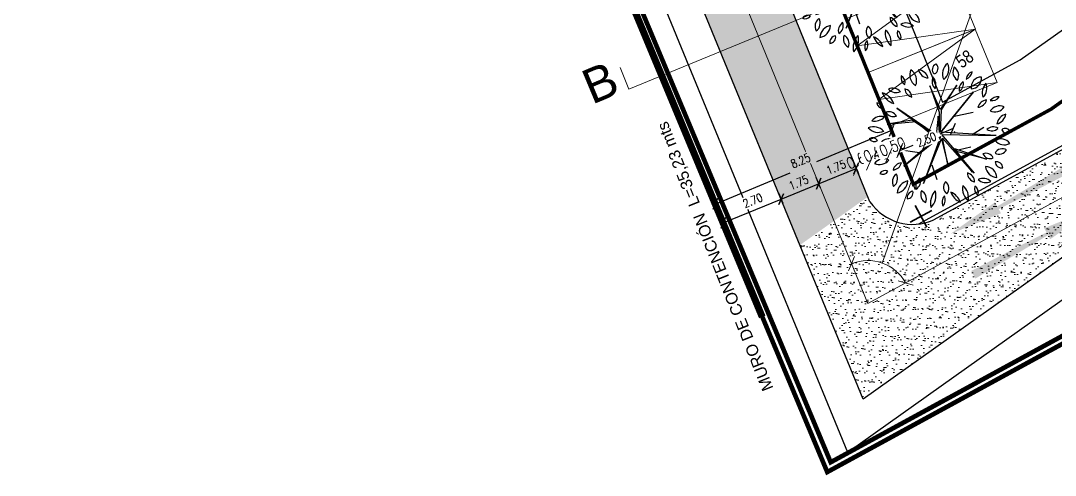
# Model space of a CAD drawing. Header units: metres. Extents: x 12 to 777, y -493 to 333.
# Drawn here: x 416.48 to 461.14, y -387.4 to -367.78 of the extents above; entities that cross this region are included whole.
import ezdxf
from ezdxf.enums import TextEntityAlignment as Align

# ---------------------------------------------------------------- set-up
doc = ezdxf.new("R2010")
doc.units = ezdxf.units.M
doc.header["$LTSCALE"] = 5
doc.header["$MEASUREMENT"] = 0
doc.linetypes.add('HIDDEN', pattern=[0.375, 0.25, -0.125])
doc.linetypes.add('PHANTOM2', pattern=[1.25, 0.625, -0.125, 0.125, -0.125, 0.125, -0.125])
doc.layers.get('0').update_dxf_attribs({"color": 30})
for name, color, linetype, lineweight in [('A-ANNO-DIMS', 3, 'Continuous', 18), ('A-ANNO-TEXT', 3, 'Continuous', 18), ('A-ELEV-MBE1', 7, 'Continuous', 35), ('A-ELEV-OVHD', 3, 'HIDDEN', 18), ('G-ANNO-SYMB', 3, 'Continuous', 18), ('G-PLAN-OTLN', 7, 'Continuous', 35), ('U-ANNO-PATT', 8, 'Continuous', 18), ('U-ANNO-SYMB', 3, 'Continuous', 18), ('U-CURB', 4, 'Continuous', 25), ('U-PARK-MNR', 255, 'Continuous', 13), ('U-PROP-NEW', 1, 'PHANTOM2', 50)]:
    doc.layers.add(name, color=color, linetype=linetype, lineweight=lineweight)
for name, color, linetype in [('U-BLDG', 7, 'Continuous'), ('U-PROP', 1, 'Continuous'), ('U-STRT', 4, 'Continuous'), ('U-VEGE', 70, 'Continuous')]:
    doc.layers.add(name, color=color, linetype=linetype)
doc.styles.add('E-ARIAL', font='arial.ttf')
doc.styles.add('E-ROMANS', font='romans.shx', dxfattribs={"width": 0.8})
doc.dimstyles.new('E-0200_TICK_18', dxfattribs={"dimscale": 0.001, "dimtxt": 360, "dimasz": 360, "dimexe": 180, "dimexo": 120, "dimgap": 180, "dimtad": 0, "dimzin": 0, "dimdsep": 46, "dimtxsty": 'E-ROMANS', "dimblk": 'OBLIQUE', "dimcen": 180, "dimclrd": 256, "dimclre": 256, "dimclrt": 256, "dimadec": 0, "dimazin": 0, "dimtfac": 1, "dimtmove": 1, "dimatfit": 3, "dimldrblk": 'OPEN90', "dimfxl": 1, "dimtfill": 1, "dimtolj": 1, "dimtzin": 0, "dimarcsym": 0})
doc.dimstyles.new('E-0200_TICK_24', dxfattribs={"dimscale": 0.001, "dimtxt": 480, "dimasz": 480, "dimexe": 240, "dimexo": 120, "dimgap": 240, "dimtad": 0, "dimzin": 0, "dimdsep": 46, "dimtxsty": 'E-ROMANS', "dimblk": 'OBLIQUE', "dimcen": 240, "dimclrd": 256, "dimclre": 256, "dimclrt": 256, "dimadec": 0, "dimazin": 0, "dimtfac": 1, "dimtmove": 1, "dimatfit": 3, "dimldrblk": 'OPEN90', "dimfxl": 1, "dimtfill": 1, "dimtolj": 1, "dimtzin": 0, "dimlwd": -1, "dimarcsym": 0})
pattern_1 = [(72.91278, (-378.0921, 531.776), (-0.29663709, 0.38959949), [0, -0.38608, 0, -0.4318, 0, -0.41275]), (42.91278, (-378.0921, 531.776), (-0.0490128, 0.84469353), [0, -0.20828, 0, -0.34798, 0, -0.13335]), (2.91278, (-378.34673, 531.595), (0.64382484, 0.45952211), [0, -0.127, 0, -0.4572, 0, -0.5969]), (352.91278, (-378.3467, 531.595), (0.4931181, 0.6241398), [0, -0.0635, 0, -0.29972, 0, -0.3429])]

# ---------------------------------------------------------------- blocks, each defined once
blk = doc.blocks.new('_Oblique')
at = {"color": 0, "linetype": 'ByBlock', "lineweight": -2}
blk.add_line((-0.5, -0.5), (0.5, 0.5), dxfattribs=at)
blk = doc.blocks.new('*D287')
at = {"layer": 'A-ANNO-DIMS', "lineweight": -2, "transparency": 16777216}
for p, q in [((449.194, -375.205), (449.376, -375.65)), ((446.805, -376.509), (449.308, -375.483)), ((446.691, -376.231), (446.873, -376.676))]:
    blk.add_line(p, q, dxfattribs=at)
at = {"layer": 'A-ANNO-DIMS', "lineweight": -2, "transparency": 16777216, "xscale": 0.36, "yscale": 0.36, "zscale": 0.36}
for p, rotation in [((449.308, -375.483), 22.29253528392144), ((446.805, -376.509), 202.2925352839214)]:
    blk.add_blockref('_Oblique', p, dxfattribs=dict(at, rotation=rotation))
at = {"layer": 'A-ANNO-DIMS', "transparency": 16777216, "insert": (448.081, -375.541), "char_height": 0.36, "attachment_point": 5, "rotation": 22.2925, "style": 'E-ROMANS', "bg_fill": 3, "box_fill_scale": 1.25, "bg_fill_color": 256, "bg_fill_true_color": 13158600, "bg_fill_transparency": 0}
blk.add_mtext('\\A1;2.70', dxfattribs=at)
blk = doc.blocks.new('_Open90')
at = {"color": 0, "linetype": 'ByBlock', "lineweight": -2}
for p, q in [((0, 0), (-1, 0)), ((-0.5, 0.5), (0, 0)), ((0, 0), (-0.5, -0.5))]:
    blk.add_line(p, q, dxfattribs=at)
blk = doc.blocks.new('*D288')
at = {"layer": 'A-ANNO-DIMS', "lineweight": -2, "transparency": 16777216}
for p, q in [((453.092, -373.824), (453.037, -373.692)), ((452.474, -373.952), (452.646, -374.372))]:
    blk.add_line(p, q, dxfattribs=at)
at = {"layer": 'A-ANNO-DIMS', "transparency": 16777216}
blk.add_line((452.555, -374.15), (453.128, -373.914), dxfattribs=at)
at = {"layer": 'A-ANNO-DIMS', "transparency": 16777216, "insert": (452.691, -373.756), "char_height": 0.48, "attachment_point": 5, "rotation": 22.3185, "style": 'E-ROMANS', "bg_fill": 3, "box_fill_scale": 1.25, "bg_fill_color": 256, "bg_fill_true_color": 13158600, "bg_fill_transparency": 0}
blk.add_mtext('\\A1;0.62', dxfattribs=at)
at = {"layer": 'A-ANNO-DIMS', "transparency": 16777216, "xscale": 0.48, "yscale": 0.48, "zscale": 0.48}
for p, rotation in [((452.555, -374.15), 202.3185148559842), ((453.128, -373.914), 22.31851485598422)]:
    blk.add_blockref('_Oblique', p, dxfattribs=dict(at, rotation=rotation))
blk = doc.blocks.new('*D289')
at = {"layer": 'A-ANNO-DIMS', "lineweight": -2, "transparency": 16777216}
for p, q in [((453.926, -373.485), (453.87, -373.35)), ((453.092, -373.824), (453.037, -373.692))]:
    blk.add_line(p, q, dxfattribs=at)
at = {"layer": 'A-ANNO-DIMS', "transparency": 16777216}
blk.add_line((453.128, -373.914), (453.962, -373.572), dxfattribs=at)
at = {"layer": 'A-ANNO-DIMS', "transparency": 16777216, "insert": (453.426, -373.454), "char_height": 0.48, "attachment_point": 5, "rotation": 22.3185, "style": 'E-ROMANS', "bg_fill": 3, "box_fill_scale": 1.25, "bg_fill_color": 256, "bg_fill_true_color": 13158600, "bg_fill_transparency": 0}
blk.add_mtext('\\A1;0.90', dxfattribs=at)
at = {"layer": 'A-ANNO-DIMS', "transparency": 16777216, "xscale": 0.48, "yscale": 0.48, "zscale": 0.48}
for p, rotation in [((453.962, -373.572), 22.31851485598422), ((453.128, -373.914), 202.3185148559842)]:
    blk.add_blockref('_Oblique', p, dxfattribs=dict(at, rotation=rotation))
blk = doc.blocks.new('*D290')
at = {"layer": 'A-ANNO-DIMS', "lineweight": -2, "transparency": 16777216}
for p, q in [((454.076, -372.525), (450.84, -373.873)), ((454.03, -372.415), (454.007, -372.359)), ((446.461, -375.696), (449.697, -374.349)), ((446.414, -375.585), (446.391, -375.53))]:
    blk.add_line(p, q, dxfattribs=at)
at = {"layer": 'A-ANNO-DIMS', "lineweight": -2, "transparency": 16777216, "xscale": 0.36, "yscale": 0.36, "zscale": 0.36}
for p, rotation in [((454.076, -372.525), 22.60461636751539), ((446.461, -375.696), 202.6046163675154)]:
    blk.add_blockref('_Oblique', p, dxfattribs=dict(at, rotation=rotation))
at = {"layer": 'A-ANNO-DIMS', "transparency": 16777216, "insert": (450.148, -373.822), "char_height": 0.36, "attachment_point": 5, "rotation": 22.6046, "style": 'E-ROMANS', "bg_fill": 3, "box_fill_scale": 1.25, "bg_fill_color": 256, "bg_fill_true_color": 13158600, "bg_fill_transparency": 0}
blk.add_mtext('\\A1;8.25', dxfattribs=at)
blk = doc.blocks.new('arbolito')
at = {"linetype": 'ByBlock'}
for p, q in [((-436.249, -26.412), (-435.853, -26.871)), ((-435.889, -26.898), (-436.249, -26.412)), ((-435.926, -26.331), (-435.853, -27.236)), ((-435.826, -27.173), (-435.908, -26.367)), ((-435.908, -26.367), (-435.889, -26.898)), ((-435.391, -26.895), (-435.313, -26.633)), ((-436.632, -26.654), (-435.862, -27.279)), ((-435.853, -27.236), (-436.632, -26.654)), ((-435.853, -26.871), (-436.146, -26.753)), ((-435.63, -26.735), (-435.826, -27.173)), ((-435.808, -27.218), (-435.075, -26.711)), ((-435.075, -26.711), (-435.799, -27.173)), ((-435.799, -27.173), (-435.63, -26.735)), ((-436.294, -26.922), (-436.541, -26.907)), ((-434.969, -27.164), (-435.808, -27.218)), ((-435.726, -27.236), (-434.969, -27.164)), ((-436.756, -27.529), (-435.853, -27.279)), ((-435.862, -27.279), (-436.756, -27.529)), ((-436.2, -27.381), (-436.541, -27.236)), ((-435.853, -27.279), (-436.104, -27.599)), ((-436.043, -27.589), (-435.835, -27.288)), ((-435.986, -27.538), (-435.763, -27.288)), ((-435.835, -27.288), (-435.986, -27.538)), ((-435.763, -27.288), (-435.467, -28.084)), ((-435.754, -27.245), (-435.566, -27.752)), ((-435.467, -28.084), (-435.754, -27.245)), ((-435.612, -27.692), (-435.726, -27.236)), ((-435.337, -27.197), (-435.035, -27.484)), ((-436.104, -27.599), (-436.578, -27.798)), ((-436.578, -27.798), (-436.086, -27.617)), ((-436.182, -28.066), (-436.043, -27.589)), ((-436.086, -27.617), (-436.182, -28.066)), ((-435.165, -27.952), (-435.612, -27.692)), ((-435.566, -27.752), (-435.165, -27.952))]:
    blk.add_line(p, q, dxfattribs=at)
for centre, radius, start, end in [((-436.023, -26.144), 0.215, 149.4737, 231.7586), ((-436.341, -26.204), 0.215, 329.4737, 51.7586), ((-435.875, -25.996), 0.21, 192.306, 259.6849), ((-436.118, -26.248), 0.21, 12.306, 79.6849), ((-435.672, -26.087), 0.135, 125.4093, 202.7101), ((-435.875, -26.029), 0.135, 305.4093, 22.7101), ((-435.345, -26.2), 0.293, 133.8117, 194.3077), ((-435.832, -26.061), 0.293, 313.8117, 14.3077), ((-435.138, -26.142), 0.294, 163.4642, 212.7906), ((-435.668, -26.217), 0.294, 343.4642, 32.7906), ((-436.296, -26.179), 0.116, 146.8151, 244.0193), ((-436.444, -26.22), 0.116, 326.8151, 64.0193), ((-435.696, -26.299), 0.171, 145.5248, 220.8327), ((-435.967, -26.314), 0.171, 325.5248, 40.8327), ((-435.083, -26.347), 0.173, 104.1004, 168.465), ((-435.295, -26.145), 0.173, 284.1004, 348.465), ((-436.542, -26.387), 0.211, 183.3189, 263.1904), ((-436.777, -26.609), 0.211, 3.3189, 83.1904), ((-436.569, -26.476), 0.15, 25.4537, 116.6852), ((-436.501, -26.277), 0.15, 205.4537, 296.6852), ((-436.217, -26.387), 0.143, 168.8066, 257.6391), ((-436.389, -26.499), 0.143, 348.8066, 77.6391), ((-435.275, -26.462), 0.148, 103.8914, 198.9039), ((-435.45, -26.366), 0.148, 283.8914, 18.9039), ((-434.886, -26.582), 0.303, 100.3005, 160.4476), ((-435.226, -26.182), 0.303, 280.3005, 340.4476), ((-434.823, -26.55), 0.165, 122.5817, 207.18), ((-435.058, -26.486), 0.165, 302.5817, 27.18), ((-436.782, -26.589), 0.0949, 163.4933, 274.4697), ((-436.866, -26.656), 0.0949, 343.4933, 94.4697), ((-434.737, -26.754), 0.115, 59.9815, 155.6676), ((-436.839, -27.021), 0.218, 69.7201, 135.6489), ((-436.919, -26.664), 0.218, 249.7201, 315.6489), ((-436.711, -26.902), 0.163, 22.5723, 98.3335), ((-436.584, -26.679), 0.163, 202.5723, 278.3335), ((-434.923, -26.877), 0.171, 86.0282, 161.3698), ((-435.073, -26.652), 0.171, 266.0282, 341.3698), ((-434.694, -27.059), 0.236, 64.7353, 140.5781), ((-434.784, -26.607), 0.115, 239.9815, 335.6676), ((-436.974, -27.183), 0.206, 30.9482, 110.5784), ((-436.87, -26.884), 0.206, 210.9482, 290.5784), ((-434.776, -26.695), 0.236, 244.7353, 320.5781), ((-434.61, -27.148), 0.17, 90.2529, 173.5221), ((-434.779, -26.959), 0.17, 270.2529, 353.5221), ((-437.024, -27.341), 0.162, 44.2577, 108.5927), ((-436.96, -27.074), 0.162, 224.2577, 288.5927), ((-437.069, -27.289), 0.238, 280.8762, 345.4479), ((-436.794, -27.582), 0.238, 100.8762, 165.4479), ((-436.748, -27.413), 0.18, 60.5095, 129.292), ((-436.773, -27.117), 0.18, 240.5095, 309.292), ((-434.859, -27.365), 0.167, 58.8748, 131.2135), ((-434.883, -27.096), 0.167, 238.8748, 311.2135), ((-434.642, -27.363), 0.115, 28.1981, 112.1918), ((-434.584, -27.202), 0.115, 208.1981, 292.1918), ((-436.859, -27.751), 0.187, 54.9745, 151.3792), ((-434.753, -27.613), 0.209, 29.1952, 106.7189), ((-434.63, -27.311), 0.209, 209.1952, 286.7189), ((-436.916, -27.508), 0.187, 234.9745, 331.3792), ((-436.703, -27.623), 0.161, 267.1724, 337.2365), ((-436.563, -27.845), 0.161, 87.1724, 157.2365), ((-435.039, -27.828), 0.166, 28.8072, 103.9199), ((-434.934, -27.588), 0.166, 208.8072, 283.9199), ((-434.707, -27.793), 0.194, 71.3712, 141.7535), ((-434.797, -27.49), 0.194, 251.3712, 321.7535), ((-436.827, -27.932), 0.15, 71.8192, 140.0818), ((-436.896, -27.693), 0.15, 251.8192, 320.0818), ((-436.575, -28.018), 0.167, 113.4753, 203.456), ((-436.795, -27.931), 0.167, 293.4753, 23.456), ((-435.095, -28.124), 0.249, 6.5487, 76.8911), ((-434.791, -27.853), 0.249, 186.5487, 256.8911), ((-434.858, -27.921), 0.109, 359.2557, 87.6287), ((-434.745, -27.814), 0.109, 179.2557, 267.6287), ((-436.677, -27.983), 0.229, 271.6328, 352.0268), ((-436.444, -28.243), 0.229, 91.6328, 172.0268), ((-436.113, -28.141), 0.206, 122.8873, 186.7253), ((-436.429, -27.993), 0.206, 302.8873, 6.7253), ((-435.664, -28.174), 0.162, 148.7877, 221.5977), ((-435.923, -28.197), 0.162, 328.7877, 41.5977), ((-435.23, -27.991), 0.151, 173.65, 254.6514), ((-435.42, -28.12), 0.151, 353.65, 74.6514), ((-435.137, -28.289), 0.207, 38.6962, 106.2415), ((-435.033, -27.96), 0.207, 218.6962, 286.2415), ((-436.394, -28.297), 0.106, 76.5419, 193.4774), ((-436.472, -28.219), 0.106, 256.5419, 13.4774), ((-436.054, -28.27), 0.195, 159.117, 230.3606), ((-436.361, -28.35), 0.195, 339.117, 50.3606), ((-435.852, -28.415), 0.233, 122.117, 201.7275), ((-436.193, -28.304), 0.233, 302.117, 21.7275), ((-435.723, -28.466), 0.181, 5.3196, 80.419), ((-435.512, -28.27), 0.181, 185.3196, 260.419), ((-435.166, -28.264), 0.317, 165.2071, 218.3217), ((-435.722, -28.38), 0.317, 345.2071, 38.3217), ((-435.143, -28.26), 0.138, 156.7754, 231.288), ((-435.356, -28.314), 0.138, 336.7754, 51.288), ((-435.746, -28.448), 0.134, 129.7475, 206.0709), ((-435.952, -28.404), 0.134, 309.7475, 26.0709)]:
    blk.add_arc(centre, radius, start, end, dxfattribs=at)
blk = doc.blocks.new('*D302')
at = {"layer": 'A-ANNO-DIMS', "lineweight": -2, "transparency": 16777216}
for p, q in [((450.81, -374.539), (450.993, -374.985)), ((449.193, -375.203), (449.376, -375.649)), ((449.308, -375.482), (450.925, -374.818))]:
    blk.add_line(p, q, dxfattribs=at)
at = {"layer": 'A-ANNO-DIMS', "transparency": 16777216, "insert": (450.061, -374.766), "char_height": 0.36, "attachment_point": 5, "rotation": 22.3193, "style": 'E-ROMANS', "bg_fill": 3, "box_fill_scale": 1.25, "bg_fill_color": 256, "bg_fill_true_color": 13158600, "bg_fill_transparency": 0}
blk.add_mtext('\\A1;1.75', dxfattribs=at)
at = {"layer": 'A-ANNO-DIMS', "lineweight": -2, "transparency": 16777216, "xscale": 0.36, "yscale": 0.36, "zscale": 0.36}
for p, rotation in [((450.925, -374.818), 22.31925002151875), ((449.308, -375.482), 202.3192500215187)]:
    blk.add_blockref('_Oblique', p, dxfattribs=dict(at, rotation=rotation))
blk = doc.blocks.new('*D303')
at = {"layer": 'A-ANNO-DIMS', "lineweight": -2, "transparency": 16777216}
for p, q in [((450.925, -374.818), (452.542, -374.155)), ((452.427, -373.875), (452.61, -374.321)), ((450.81, -374.539), (450.993, -374.985))]:
    blk.add_line(p, q, dxfattribs=at)
at = {"layer": 'A-ANNO-DIMS', "transparency": 16777216, "insert": (451.678, -374.102), "char_height": 0.36, "attachment_point": 5, "rotation": 22.3193, "style": 'E-ROMANS', "bg_fill": 3, "box_fill_scale": 1.25, "bg_fill_color": 256, "bg_fill_true_color": 13158600, "bg_fill_transparency": 0}
blk.add_mtext('\\A1;1.75', dxfattribs=at)
at = {"layer": 'A-ANNO-DIMS', "lineweight": -2, "transparency": 16777216, "xscale": 0.36, "yscale": 0.36, "zscale": 0.36}
for p, rotation in [((452.542, -374.155), 22.31925002152477), ((450.925, -374.818), 202.3192500215248)]:
    blk.add_blockref('_Oblique', p, dxfattribs=dict(at, rotation=rotation))
blk = doc.blocks.new('*D373')
at = {"layer": 'A-ANNO-DIMS', "lineweight": -2, "transparency": 16777216}
for p, q in [((453.926, -373.485), (453.872, -373.353)), ((454.39, -373.297), (454.335, -373.163))]:
    blk.add_line(p, q, dxfattribs=at)
at = {"layer": 'A-ANNO-DIMS', "transparency": 16777216}
blk.add_line((453.963, -373.575), (454.426, -373.385), dxfattribs=at)
at = {"layer": 'A-ANNO-DIMS', "transparency": 16777216, "insert": (454.112, -373.22), "char_height": 0.48, "attachment_point": 5, "rotation": 22.3185, "style": 'E-ROMANS', "bg_fill": 3, "box_fill_scale": 1.25, "bg_fill_color": 256, "bg_fill_true_color": 13158600, "bg_fill_transparency": 0}
blk.add_mtext('\\A1;0.50', dxfattribs=at)
at = {"layer": 'A-ANNO-DIMS', "transparency": 16777216, "xscale": 0.48, "yscale": 0.48, "zscale": 0.48}
for p, rotation in [((453.963, -373.575), 202.3185148559842), ((454.426, -373.385), 22.31851485598422)]:
    blk.add_blockref('_Oblique', p, dxfattribs=dict(at, rotation=rotation))
blk = doc.blocks.new('*D388')
at = {"layer": 'A-ANNO-DIMS', "lineweight": -2, "transparency": 16777216}
for p, q in [((456.737, -372.436), (456.154, -372.676)), ((456.783, -372.547), (456.806, -372.603)), ((454.425, -373.385), (455.009, -373.146)), ((454.471, -373.496), (454.494, -373.552))]:
    blk.add_line(p, q, dxfattribs=at)
at = {"layer": 'A-ANNO-DIMS', "lineweight": -2, "transparency": 16777216, "xscale": 0.36, "yscale": 0.36, "zscale": 0.36}
for p, rotation in [((456.737, -372.436), 22.31851485597429), ((454.425, -373.385), 202.3185148559743)]:
    blk.add_blockref('_Oblique', p, dxfattribs=dict(at, rotation=rotation))
at = {"layer": 'A-ANNO-DIMS', "transparency": 16777216, "insert": (455.581, -372.911), "char_height": 0.36, "attachment_point": 5, "rotation": 22.3185, "style": 'E-ROMANS', "bg_fill": 3, "box_fill_scale": 1.25, "bg_fill_color": 256, "bg_fill_true_color": 13158600, "bg_fill_transparency": 0}
blk.add_mtext('\\A1;2.50', dxfattribs=at)
blk = doc.blocks.new('ESTACIONAMIENTO')
blk.add_lwpolyline([(-2.5, -5), (0, -5), (0, 0), (-2.5, 0)], close=True)
blk.add_lwpolyline([(-2.5, -5), (-1.25, 0), (0, -5)])
blk = doc.blocks.new('*D583')
at = {"layer": 'A-ANNO-DIMS', "transparency": 16777216}
blk.add_line((453.67, -378.239), (474.69, -319.139), dxfattribs=at)
blk.add_arc((453.047, -379.991), 1.859, 28.5957, 112.2468, dxfattribs=at)
at = {"layer": 'A-ANNO-DIMS', "transparency": 16777216, "xscale": 0.48, "yscale": 0.48, "zscale": 0.48}
for p, rotation in [((452.343, -378.27), 202.2467980914965), ((454.679, -379.101), 298.5957351368862)]:
    blk.add_blockref('_Oblique', p, dxfattribs=dict(at, rotation=rotation))
at = {"layer": 'A-ANNO-DIMS', "transparency": 16777216, "insert": (474.866, -318.644), "char_height": 0.48, "attachment_point": 5, "rotation": 340.4213, "style": 'E-ROMANS', "bg_fill": 3, "box_fill_scale": 1.25, "bg_fill_color": 256, "bg_fill_true_color": 13158600, "bg_fill_transparency": 0}
blk.add_mtext('\\A1;83,65º', dxfattribs=at)

msp = doc.modelspace()

# ---------------------------------------------------------------- hatches: boundary and pattern name
at = {"layer": 'G-ANNO-SYMB', "linetype": 'Continuous'}
for points in [[(449.035, -368.037), (449.224, -367.959), (449.623, -369.098), (449.995, -370.106), (450.469, -371.39), (450.818, -371.251), (449.351, -367.91), (449.539, -367.837), (448.42, -365.754)], [(458.801, -376.091), (458.7, -375.912), (459.781, -375.375), (460.734, -374.879), (461.949, -374.249), (461.768, -373.92), (458.636, -375.793), (458.539, -375.616), (456.612, -376.986)], [(460.662, -376.739), (460.764, -376.918), (459.683, -377.455), (458.73, -377.951), (457.514, -378.581), (457.696, -378.91), (460.828, -377.037), (460.924, -377.214), (462.851, -375.844)]]:
    msp.add_hatch(color=256, dxfattribs=at).paths.add_polyline_path(points)

# ---------------------------------------------------------------- linework, layer by layer
at = {"layer": 'A-ELEV-MBE1', "color": 6}
for p, q in [((454.878, -376.479), (455.806, -375.973)), ((455.595, -376.691), (455.089, -375.762))]:
    msp.add_line(p, q, dxfattribs=at)
at = {"layer": 'A-ELEV-OVHD', "color": 4, "ltscale": 100}
msp.add_lwpolyline([(518.052, -335.605, -0.013411), (518.052, -335.605), (518.052, -335.605, 0.02683), (518.052, -335.605), (464.096, -373.968), (453.047, -379.991), (428.958, -321.101), (421.681, -303.189), (528.319, -227.369, -0.016714), (529.629, -226.502), (590.796, -195.443)], format="xyb", dxfattribs=at)
at = {"layer": 'U-ANNO-SYMB', "ltscale": 5}
msp.add_lwpolyline([(442.351, -369.806), (442.731, -370.731), (460.984, -363.227), (460.604, -362.303)], dxfattribs=at)
at = {"layer": 'U-BLDG', "ltscale": 0.4, "flags": 128}
msp.add_lwpolyline([(471.705, -303.205), (459.536, -286.09), (430.174, -306.966), (434.993, -318.842), (447.527, -309.93), (453.898, -318.891), (439.241, -329.312), (456.279, -371.302), (459.631, -369.475), (461.047, -368.466), (483.258, -352.675)], dxfattribs=at)
at = {"layer": 'U-CURB'}
for points in [[(519.44, -340.723), (503.624, -349.851), (503.624, -349.851), (452.184, -386.425), (431.168, -335.298)], [(463.488, -372.056), (455.232, -376.557)]]:
    msp.add_lwpolyline(points, dxfattribs=at)
msp.add_lwpolyline([(525.614, -339.373), (505.514, -350.96, 0.030688), (505.514, -350.96), (465.04, -379.738, -0.029754), (464.636, -379.99), (451.298, -387.262)], format="xyb", dxfattribs=at)
at = {"layer": 'U-PROP-NEW', "ltscale": 1.2, "const_width": 0.3}
msp.add_lwpolyline([(419.993, -311.138), (428.308, -331.859), (432.422, -341.998), (432.422, -341.998), (448.49, -380.566)], dxfattribs=at)
at = {"layer": 'U-STRT'}
msp.add_line((455.113, -375.077), (435.002, -325.581), dxfattribs=at)
for points in [[(520.194, -338.619, 0.000004), (520.194, -338.619), (517.477, -338.16), (517.477, -338.16), (452.854, -384.109), (418.707, -301.039), (418.707, -301.039), (526.494, -224.371, -0.018038), (528.121, -223.3), (581.063, -196.256)], [(453.143, -375.601), (453.143, -375.601, 0.361447), (455.895, -376.377), (455.895, -376.377)], [(450.122, -377.463), (450.122, -377.463, -0.015668), (450.168, -377.575, -0.015668)]]:
    msp.add_lwpolyline(points, format="xyb", dxfattribs=at)
msp.add_lwpolyline([(580.813, -288.837), (463.573, -372.192), (455.895, -376.377)], dxfattribs=at)

# ---------------------------------------------------------------- block references
at = {"layer": 'U-PARK-MNR', "ltscale": 5, "rotation": 112.0988305870969}
msp.add_blockref('ESTACIONAMIENTO', (452.118, -367.703), dxfattribs=at)
at = {"layer": 'U-VEGE', "xscale": 2.414352413293122, "yscale": 2.414352413293122, "zscale": 2.414352413293122, "rotation": 215.4130482401567}
msp.add_blockref('arbolito', (-366.612, -1029.342), dxfattribs=at)

# ---------------------------------------------------------------- texts
at = {"layer": 'A-ANNO-TEXT', "style": 'E-ARIAL', "width": 0.8}
msp.add_text('58', height=0.5633, rotation=35.1739, dxfattribs=at).set_placement((457.227, -369.427), align=Align.MIDDLE_CENTER)
at = {"layer": 'A-ANNO-TEXT', "insert": (441.137, -371.413), "char_height": 1.5, "attachment_point": 7, "rotation": 22.6919, "style": 'E-ARIAL'}
msp.add_mtext('B', dxfattribs=at)

# ---------------------------------------------------------------- next in the draw order: dimensions: what is measured, and where the dimension line sits
at = {"layer": 'A-ANNO-DIMS', "color": 3}
dim = msp.add_linear_dim(base=(453.128, -373.914), p1=(452.428, -373.841), p2=(453.137, -373.935), angle=202.3185, dimstyle='E-0200_TICK_24', dxfattribs=at)
dim.commit()
dim.dimension.update_dxf_attribs({"geometry": '*D288', "text_midpoint": (452.691, -373.756), "dimtype": 160})
at = {"layer": 'A-ANNO-DIMS'}
dim = msp.add_linear_dim(base=(449.308, -375.483), p1=(446.646, -376.12), p2=(449.148, -375.094), angle=22.2925, dimstyle='E-0200_TICK_18', dxfattribs=at)
dim.commit()
dim.dimension.update_dxf_attribs({"geometry": '*D287', "text_midpoint": (448.081, -375.541), "dimtype": 161})

# ---------------------------------------------------------------- next in the draw order: dimensions: what is measured, and where the dimension line sits
at = {"layer": 'A-ANNO-DIMS', "color": 3}
dim = msp.add_linear_dim(base=(453.962, -373.572), p1=(453.137, -373.935), p2=(453.971, -373.596), angle=202.3185, dimstyle='E-0200_TICK_24', dxfattribs=at)
dim.commit()
dim.dimension.update_dxf_attribs({"geometry": '*D289', "text_midpoint": (453.426, -373.454), "dimtype": 160})

# ---------------------------------------------------------------- next in the draw order: dimensions: what is measured, and where the dimension line sits
dim = msp.add_linear_dim(base=(446.461, -375.696), p1=(454.076, -372.525), p2=(446.461, -375.696), angle=202.6046, dimstyle='E-0200_TICK_18', dxfattribs=at)
dim.commit()
dim.dimension.update_dxf_attribs({"geometry": '*D290', "text_midpoint": (450.148, -373.822), "dimtype": 161})

# ---------------------------------------------------------------- next in the draw order: hatches: boundary and pattern name
at = {"layer": 'G-ANNO-SYMB', "linetype": 'Continuous'}
msp.add_hatch(color=256, dxfattribs=at).paths.add_polyline_path([(448.179, -369.931), (447.989, -370.01), (447.591, -368.87), (447.218, -367.863), (446.745, -366.578), (446.396, -366.717), (447.863, -370.058), (447.675, -370.132), (448.794, -372.215)])

# ---------------------------------------------------------------- next in the draw order: linework, layer by layer
at = {"layer": 'G-PLAN-OTLN', "ltscale": 8, "const_width": 0.15, "flags": 128}
msp.add_lwpolyline([(472.294, -299.719), (460.125, -282.604), (427.114, -306.074), (427.114, -306.074), (427.114, -306.074), (427.114, -306.074), (427.114, -306.074), (427.114, -306.074), (427.114, -306.074), (433.865, -322.711), (446.938, -313.416), (450.412, -318.302), (436.181, -328.42), (455.016, -374.838), (460.959, -371.599), (462.498, -370.503)], dxfattribs=at)
at = {"layer": 'U-PROP', "ltscale": 8, "flags": 128}
msp.add_lwpolyline([(597.739, -297.906), (503.477, -352.638), (493.105, -359.739), (493.105, -359.739), (493.105, -359.739), (486.776, -364.127), (475.993, -372.592), (468.383, -377.908), (451.298, -387.262), (444.455, -370.928), (438.301, -356.194), (433.541, -344.986), (428.22, -331.892), (416.475, -302.778), (447.754, -279.692)], dxfattribs=at)
at = {"layer": 'U-STRT'}
msp.add_line((453.143, -375.601), (433.891, -328.213), dxfattribs=at)

# ---------------------------------------------------------------- next in the draw order: block references
at = {"layer": 'U-VEGE', "xscale": 2.414352413293122, "yscale": 2.414352413293122, "zscale": 2.414352413293122, "rotation": 215.4130482401567}
msp.add_blockref('arbolito', (-363.273, -1036.052), dxfattribs=at)

# ---------------------------------------------------------------- next in the draw order: dimensions: what is measured, and where the dimension line sits
at = {"layer": 'A-ANNO-DIMS'}
dim = msp.add_linear_dim(base=(450.925, -374.818), p1=(449.147, -375.092), p2=(450.764, -374.428), angle=22.3193, dimstyle='E-0200_TICK_18', dxfattribs=at)
dim.commit()
dim.dimension.update_dxf_attribs({"geometry": '*D302', "text_midpoint": (450.061, -374.766), "dimtype": 161})

# ---------------------------------------------------------------- next in the draw order: texts
at = {"layer": 'A-ANNO-TEXT', "insert": (448.517, -383.826), "char_height": 0.5, "attachment_point": 1, "rotation": 111.6835, "style": 'E-ARIAL'}
msp.add_mtext('MURO DE CONTENCIÓN  L=35,23 mts', dxfattribs=at)

# ---------------------------------------------------------------- next in the draw order: dimensions: what is measured, and where the dimension line sits
at = {"layer": 'A-ANNO-DIMS'}
dim = msp.add_linear_dim(base=(452.542, -374.155), p1=(450.764, -374.428), p2=(452.381, -373.764), angle=22.3193, dimstyle='E-0200_TICK_18', dxfattribs=at)
dim.commit()
dim.dimension.update_dxf_attribs({"geometry": '*D303', "text_midpoint": (451.678, -374.102), "dimtype": 161})

# ---------------------------------------------------------------- next in the draw order: hatches: boundary and pattern name
at = {"layer": 'U-ANNO-PATT'}
h = msp.add_hatch(dxfattribs=at)
h.set_pattern_fill('AR-SAND', color=256, scale=0.01, style=0)
h.set_pattern_definition(pattern_1)
h.paths.add_polyline_path([(445.663, -357.191), (442.665, -359.323), (450.122, -377.463), (453.053, -375.379)])
h = msp.add_hatch(dxfattribs=at)
h.set_pattern_fill('AR-SAND', color=256, scale=0.01, style=0)
h.set_pattern_definition(pattern_1)
edge = h.paths.add_edge_path()
edge.add_line((452.854, -384.109), (465.601, -375.044))
edge.add_line((465.601, -375.044), (463.573, -372.192))
edge.add_line((463.573, -372.192), (455.895, -376.377))
edge.add_arc((454.986, -374.334), 2.236, 214.492, 293.981, ccw=False)
edge.add_line((453.143, -375.601), (453.053, -375.379))
edge.add_line((453.053, -375.379), (450.122, -377.463))
edge.add_arc((448.373, -378.247), 1.917, 20.5507, 24.1412, ccw=False)
edge.add_line((450.168, -377.575), (452.854, -384.109))

# ---------------------------------------------------------------- next in the draw order: dimensions: what is measured, and where the dimension line sits
at = {"layer": 'A-ANNO-DIMS', "color": 3}
dim = msp.add_linear_dim(base=(454.426, -373.385), p1=(453.971, -373.596), p2=(454.435, -373.408), angle=202.3185, dimstyle='E-0200_TICK_24', dxfattribs=at)
dim.commit()
dim.dimension.update_dxf_attribs({"geometry": '*D373', "text_midpoint": (454.112, -373.22), "dimtype": 160})

# ---------------------------------------------------------------- next in the draw order: dimensions: what is measured, and where the dimension line sits
dim = msp.add_aligned_dim(p1=(454.425, -373.385), p2=(456.737, -372.436), distance=0, dimstyle='E-0200_TICK_18', dxfattribs=at)
dim.commit()
dim.dimension.update_dxf_attribs({"geometry": '*D388', "text_midpoint": (455.581, -372.911)})

# ---------------------------------------------------------------- next in the draw order: linework, layer by layer
at = {"layer": 'G-ANNO-SYMB', "linetype": 'ByBlock', "const_width": 0.2}
for points in [[(510.745, -347.943), (505.514, -350.96), (465.04, -379.738), (464.636, -379.99), (451.298, -387.262), (437.696, -354.763)], [(510.595, -347.684), (505.352, -350.707), (464.873, -379.489), (464.485, -379.731), (451.446, -386.839), (437.972, -354.647)]]:
    msp.add_lwpolyline(points, dxfattribs=at)

# ---------------------------------------------------------------- next in the draw order: block references
at = {"layer": 'U-PARK-MNR', "ltscale": 5, "rotation": 112.0988305870969}
msp.add_blockref('ESTACIONAMIENTO', (453.058, -370.019), dxfattribs=at)

# ---------------------------------------------------------------- next in the draw order: dimensions: what is measured, and where the dimension line sits
at = {"layer": 'A-ANNO-DIMS'}
dim = msp.add_angular_dim_2l(base=(454.074, -378.441), line1=((464.096, -373.968), (453.047, -379.991)), line2=((453.047, -379.991), (428.958, -321.101)), text='83,65º', dimstyle='E-0200_TICK_24', dxfattribs=at)
dim.commit()
dim.dimension.update_dxf_attribs({"geometry": '*D583', "text_midpoint": (474.866, -318.644)})

doc.saveas('drawing.dxf')
